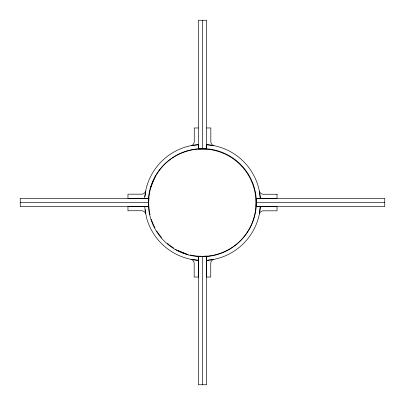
<?xml version="1.0" encoding="UTF-8"?>
<svg xmlns="http://www.w3.org/2000/svg" width="405" height="405" viewBox="0 0 405 405"><rect width="100%" height="100%" fill="white"/><g stroke="black" fill="none" stroke-linecap="round" stroke-linejoin="round"><path stroke-width="0.61" d="M198.354 144.555L198.374 148.898L206.646 148.858L206.641 144.555M198.354 256.102L198.354 384.75L206.641 384.75L206.621 256.102L206.601 277.03L210.747 277.03L210.747 263.336C210.757 261.503 212.048 259.818 213.815 259.332L206.641 260.445M260.253 206.687L259.332 213.901C259.818 212.134 261.503 210.838 263.336 210.828L277.03 210.828L277.03 206.687L256.137 206.646L256.102 198.359L384.75 198.354L384.75 206.641L256.102 206.646L256.304 202.5L384.75 202.5M148.726 201.908L148.898 198.359L144.555 198.359L146.008 189.327A58.006 58.006 0 0 1 198.703 144.615M148.863 198.354L149.096 195.468A53.865 53.865 0 0 1 150.042 190.269M144.853 196.567L145.597 191.585M206.641 148.898L206.641 20.25L198.354 20.25L198.354 148.898L206.646 148.858M145.036 209.572L145.668 213.815C145.182 212.048 143.497 210.757 141.664 210.747L127.97 210.747L127.97 206.601L144.555 206.641L144.615 206.292L146.468 217.515A58.006 58.006 0 0 0 198.708 260.385M145.668 191.099C145.182 192.866 143.497 194.162 141.664 194.172L127.97 194.172L127.97 198.313L144.555 198.339M150.139 188.892L155.52 175.902M144.555 206.641L148.898 206.621L149.354 211.273A53.865 53.865 0 0 0 150.042 214.731M260.445 198.359L256.102 198.379M198.394 144.747L191.18 145.668C192.947 145.182 194.243 143.497 194.253 141.664L194.253 127.97L198.394 127.97M203.092 256.274L206.641 256.102M204.262 148.665L199.564 148.741A53.865 53.865 0 0 1 205.436 148.716M206.682 127.97L210.828 127.97L210.828 141.664C210.838 143.497 212.129 145.182 213.896 145.668L206.682 144.747M148.898 198.359L20.25 198.359L20.25 206.641L148.898 206.641M20.25 202.5L148.696 202.5M199.538 256.157L201.315 256.249M175.238 249.48A53.865 53.865 0 0 0 256.036 202.834A53.865 53.865 0 0 0 175.238 156.183A53.865 53.865 0 0 0 175.238 249.48L188.229 254.861M148.756 203.685L148.843 205.462M256.259 199.564L256.335 204.262M198.349 256.142L198.354 260.445M202.5 20.25L202.5 148.696M202.5 256.304L202.5 384.75M256.284 199.564A53.865 53.865 0 0 1 256.284 205.436M256.208 206.611A53.865 53.865 0 0 1 217.004 254.375M216.442 254.527A53.865 53.865 0 0 1 206.606 256.208M198.389 256.208A53.865 53.865 0 0 1 190.269 254.958M186.3 253.869A53.865 53.865 0 0 1 177.628 250.28M173.558 247.931A53.865 53.865 0 0 1 167.427 243.38M161.615 237.573A53.865 53.865 0 0 1 156.755 230.946M154.994 227.888A53.865 53.865 0 0 1 151.308 219.257M150.179 189.697A53.865 53.865 0 0 1 198.389 148.792M206.606 148.792A53.865 53.865 0 0 1 256.208 198.389M260.385 206.292A58.006 58.006 0 0 1 206.292 260.385M206.292 144.615A58.006 58.006 0 0 1 260.385 198.708M277.03 194.253L263.336 194.253C261.503 194.243 259.818 192.952 259.332 191.185L260.253 198.399L277.03 198.399L277.03 194.253M198.313 277.03L194.172 277.03L194.172 263.336C194.162 261.503 192.866 259.818 191.099 259.332L198.313 260.253L198.313 277.03"/></g></svg>
